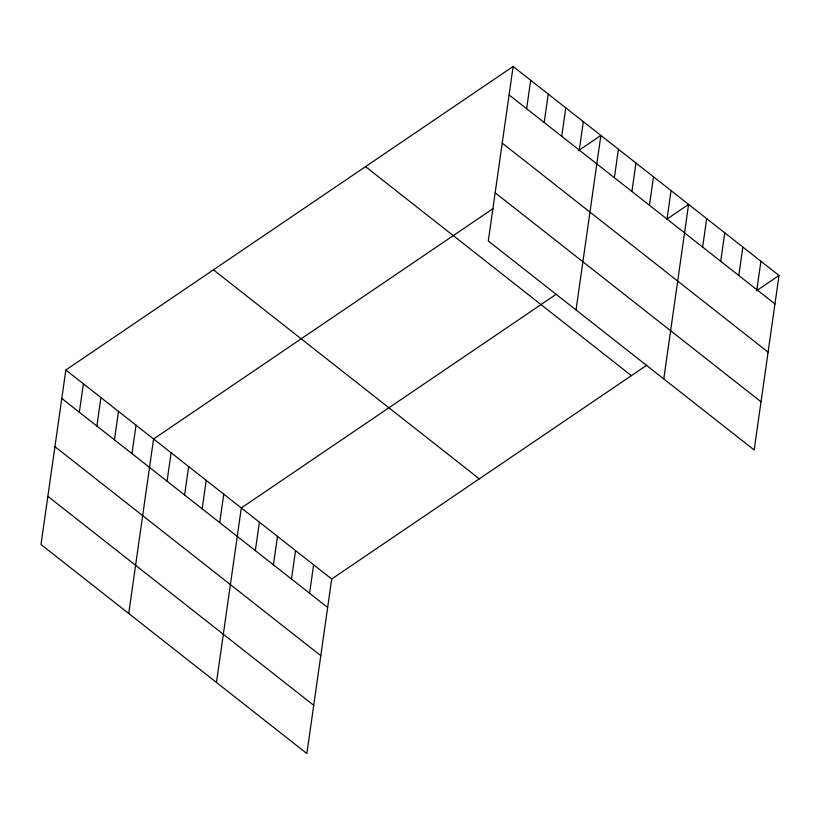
<?xml version="1.0" encoding="UTF-8"?>
<svg xmlns="http://www.w3.org/2000/svg" width="820" height="820" viewBox="0 0 820 820"><rect width="100%" height="100%" fill="white"/><g stroke="black" fill="none" stroke-linecap="round" stroke-linejoin="round"><path stroke-width="1.23" d="M513.135 66.471L488.3 240.988L754.164 449.995L779 275.479L513.135 66.471L65.836 370.005L41 544.521L306.864 753.529L331.7 579.012L646.765 365.218M79.335 412.255L83.384 383.801M96.883 426.051L100.932 397.597M114.431 439.838L118.48 411.384M131.979 453.634L136.028 425.18M128.73 613.493L153.576 438.977L493.24 208.485M167.065 481.227L171.113 452.773M184.613 495.024L188.661 466.57M202.161 508.82L206.209 480.366M219.709 522.606L223.757 494.152M216.47 682.466L241.305 507.949L556.37 294.154M255.338 550.62L259.386 522.166M273.409 564.836L277.457 536.382M291.489 579.043L295.538 550.589M309.57 593.26L313.619 564.806M526.635 108.722L530.683 80.268M544.183 122.518L548.231 94.064M561.731 136.315L565.779 107.861M579.279 150.101L583.327 121.647M576.04 309.96L600.875 135.443L578.326 150.747M614.375 177.694L618.423 149.24M631.912 191.49L635.971 163.036M649.46 205.287L653.509 176.833M667.008 219.083L671.057 190.629M663.769 378.932L688.605 204.416L667.08 219.032M702.637 247.086L706.686 218.632M720.718 261.303L724.767 232.849M738.789 275.51L742.838 247.056M756.87 289.726L760.919 261.272M756.45 290.782L779 275.479M509.087 94.925L774.951 303.933M502.229 143.121L768.094 352.139M495.157 192.782L761.021 401.8M365.525 166.634L631.39 375.652M213.446 269.841L479.31 478.849M65.836 370.005L331.7 579.012M61.787 398.458L327.651 607.466M54.93 446.654L320.784 655.672M47.857 496.315L313.722 705.333"/></g></svg>
